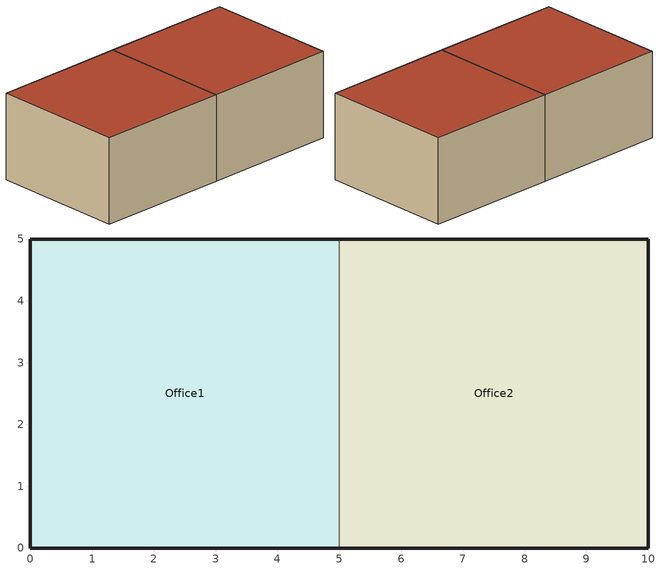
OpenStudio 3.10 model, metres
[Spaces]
Office1
 floor ground: 0,0 5,0 5,5 0,5 z0
 wall outside: 5,5 0,5 0,0 5,0 z0:3.2
 wall to Office2: 5,0 5,5 z0:3.2
 roof outside: 0,5 5,5 5,0 0,0 z3.2
Office2
 floor ground: 5,0 10,0 10,5 5,5 z0
 wall outside: 5,0 10,0 10,5 5,5 z0:3.2
 roof outside: 5,5 10,5 10,0 5,0 z3.2
[BuildingStory]
Ground Story
[Space] Building Story=Ground Story
Name | Thermal Zone
Office1 | Office1 Zone
Office2 | Office2 Zone
[ThermalZone] Use Ideal Air Loads=No
Office1 Zone; Office2 Zone
[Sizing:Zone] Zone Cooling Design Supply Air Temperature Input Method=SupplyAirTemperature; Zone Cooling Design Supply Air Temperature {C}=14; Zone Cooling Design Supply Air Temperature Difference {deltaC}=11.11; Zone Heating Design Supply Air Temperature Input Method=SupplyAirTemperature; Zone Heating Design Supply Air Temperature {C}=40; Zone Heating Design Supply Air Temperature Difference {deltaC}=11.11; Zone Cooling Design Supply Air Humidity Ratio {kg-H2O/kg-air}=0.0085; Zone Heating Design Supply Air Humidity Ratio {kg-H2O/kg-air}=0.008; Cooling Design Air Flow Method=DesignDay; Heating Design Air Flow Method=DesignDay; Account for Dedicated Outdoor Air System=No; Dedicated Outdoor Air System Control Strategy=NeutralSupplyAir; Dedicated Outdoor Air Low Setpoint Temperature for Design {C}=autosize; Dedicated Outdoor Air High Setpoint Temperature for Design {C}=autosize; Zone Load Sizing Method=Sensible Load Only No Latent Load; Zone Latent Cooling Design Supply Air Humidity Ratio Input Method=HumidityRatioDifference; Zone Cooling Design Supply Air Humidity Ratio Difference {kgWater/kgDryAir}=0.005; Zone Latent Heating Design Supply Air Humidity Ratio Input Method=HumidityRatioDifference; Zone Humidification Design Supply Air Humidity Ratio Difference {kgWater/kgDryAir}=0.005; Sizing Option=Coincident
Office1 Zone; Office2 Zone
